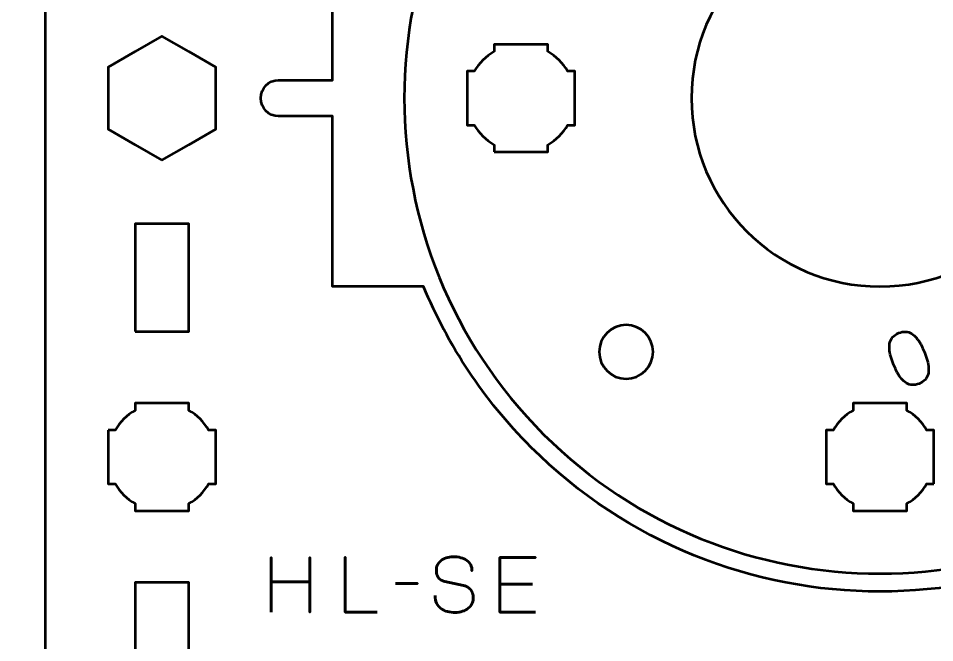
# Model space of a CAD drawing. Header units: centimetres. Extents: x -21 to 0, y -29.7 to 0.
# Drawn here: x -10.3 to -5.2, y -8.1 to -4.62 of the extents above; entities that cross this region are included whole.
import ezdxf

# ---------------------------------------------------------------- set-up
doc = ezdxf.new("R2010")
doc.units = ezdxf.units.CM
doc.header["$MEASUREMENT"] = 0
doc.layers.add('Layer 1', color=7, linetype='Continuous')

msp = doc.modelspace()

# ---------------------------------------------------------------- linework, layer by layer
at = {"layer": 'Layer 1', "lineweight": 53}
for points in [[(-9.65, -6.36222), (-9.35, -6.36222), (-9.35, -5.76222), (-9.65, -5.76222), (-9.65, -6.36222)], [(-9.65, -8.36222), (-9.35, -8.36222), (-9.35, -7.76222), (-9.65, -7.76222), (-9.65, -8.36222)]]:
    msp.add_lwpolyline(points, close=True, dxfattribs=at)
at = {"layer": 'Layer 1', "color": 1, "lineweight": 53}
msp.add_open_spline([(-21.00003, -29.19995), (-21.00003, -29.19995), (-21.00003, -2.89992), (-21.00003, -2.89992), (-21.00003, -2.89992), (-21.00003, -2.81709), (-20.93286, -2.74992), (-20.85003, -2.74992), (-20.85003, -2.74992), (-20.7672, -2.74992), (-20.70003, -2.68275), (-20.70003, -2.59992), (-20.70003, -2.59992), (-20.70003, -2.51709), (-20.7672, -2.44992), (-20.85003, -2.44992), (-20.85003, -2.44992), (-20.93286, -2.44992), (-21.00003, -2.38275), (-21.00003, -2.29992), (-21.00003, -2.29992), (-21.00003, -2.21709), (-20.93286, -2.14992), (-20.85003, -2.14992), (-20.85003, -2.14992), (-20.7672, -2.14992), (-20.70003, -2.08275), (-20.70003, -1.99992), (-20.70003, -1.99992), (-20.70003, -1.91709), (-20.7672, -1.84992), (-20.85003, -1.84992), (-20.85003, -1.84992), (-20.93286, -1.84992), (-21.00003, -1.78275), (-21.00003, -1.69992), (-21.00003, -1.69992), (-21.00003, -1.61709), (-20.93286, -1.54992), (-20.85003, -1.54992), (-20.85003, -1.54992), (-20.7672, -1.54992), (-20.70003, -1.48275), (-20.70003, -1.39992), (-20.70003, -1.39992), (-20.70003, -1.31709), (-20.7672, -1.24992), (-20.85003, -1.24992), (-20.85003, -1.24992), (-20.93286, -1.24992), (-21.00003, -1.18275), (-21.00003, -1.09992), (-21.00003, -1.09992), (-21.00003, -1.09992), (-21.00003, -0.49992), (-21.00003, -0.49992), (-21.00003, -0.49992), (-21.00003, -0.22295), (-20.77694, 0.00004), (-20.49994, 0.00004), (-20.49994, 0.00004), (-20.49994, 0.00004), (-0.50008, 0.00004), (-0.50008, 0.00004), (-0.50008, 0.00004), (-0.22294, 0.00004), (0.00002, -0.22295), (0.00002, -0.49992), (0.00002, -0.49992), (0.00002, -0.49992), (0.00002, -29.19995), (0.00002, -29.19995), (0.00002, -29.19995), (0.00002, -29.47695), (-0.22294, -29.70004), (-0.50008, -29.70004), (-0.50008, -29.70004), (-0.50008, -29.70004), (-20.49994, -29.70004), (-20.49994, -29.70004), (-20.49994, -29.70004), (-20.77694, -29.70004), (-21.00003, -29.47695), (-21.00003, -29.19995)], degree=3, knots=[0, 0, 0, 0, 0.047619, 0.047619, 0.047619, 0.047619, 0.0952381, 0.0952381, 0.0952381, 0.0952381, 0.1428571, 0.1428571, 0.1428571, 0.1428571, 0.1904762, 0.1904762, 0.1904762, 0.1904762, 0.2380952, 0.2380952, 0.2380952, 0.2380952, 0.2857143, 0.2857143, 0.2857143, 0.2857143, 0.3333333, 0.3333333, 0.3333333, 0.3333333, 0.3809524, 0.3809524, 0.3809524, 0.3809524, 0.4285714, 0.4285714, 0.4285714, 0.4285714, 0.4761905, 0.4761905, 0.4761905, 0.4761905, 0.5238095, 0.5238095, 0.5238095, 0.5238095, 0.5714286, 0.5714286, 0.5714286, 0.5714286, 0.6190476, 0.6190476, 0.6190476, 0.6190476, 0.6666667, 0.6666667, 0.6666667, 0.6666667, 0.7142857, 0.7142857, 0.7142857, 0.7142857, 0.7619048, 0.7619048, 0.7619048, 0.7619048, 0.8095238, 0.8095238, 0.8095238, 0.8095238, 0.8571429, 0.8571429, 0.8571429, 0.8571429, 0.9047619, 0.9047619, 0.9047619, 0.9047619, 0.952381, 0.952381, 0.952381, 0.952381, 1, 1, 1, 1], dxfattribs=at)
at = {"layer": 'Layer 1', "color": 3, "lineweight": 53}
for points, knots in [([(-10.15, -9.21222), (-10.15, -9.21222), (-10.15, -0.91222), (-10.15, -0.91222), (-10.15, -0.91222), (-10.15, -0.63613), (-9.92609, -0.41222), (-9.65, -0.41222), (-9.65, -0.41222), (-9.65, -0.41222), (-1.35, -0.41222), (-1.35, -0.41222), (-1.35, -0.41222), (-1.07391, -0.41222), (-0.85, -0.63613), (-0.85, -0.91222), (-0.85, -0.91222), (-0.85, -0.91222), (-0.85, -9.21222), (-0.85, -9.21222), (-0.85, -9.21222), (-0.85, -9.48831), (-1.07391, -9.71222), (-1.35, -9.71222), (-1.35, -9.71222), (-1.35, -9.71222), (-9.65, -9.71222), (-9.65, -9.71222), (-9.65, -9.71222), (-9.92609, -9.71222), (-10.15, -9.48831), (-10.15, -9.21222)], [0, 0, 0, 0, 0.125, 0.125, 0.125, 0.125, 0.25, 0.25, 0.25, 0.25, 0.375, 0.375, 0.375, 0.375, 0.5, 0.5, 0.5, 0.5, 0.625, 0.625, 0.625, 0.625, 0.75, 0.75, 0.75, 0.75, 0.875, 0.875, 0.875, 0.875, 1, 1, 1, 1]), ([(-8.04233, -4.01225), (-8.04233, -4.01225), (-8.54996, -4.01225), (-8.54996, -4.01225), (-8.54996, -4.01225), (-8.54996, -4.01225), (-8.54996, -4.96227), (-8.54996, -4.96227), (-8.54996, -4.96227), (-8.54996, -4.96227), (-8.85001, -4.96227), (-8.85001, -4.96227), (-8.85001, -4.96227), (-8.90522, -4.96227), (-8.95001, -5.00706), (-8.95001, -5.06227), (-8.95001, -5.06227), (-8.95001, -5.11748), (-8.90522, -5.16227), (-8.85001, -5.16227), (-8.85001, -5.16227), (-8.85001, -5.16227), (-8.54996, -5.16227), (-8.54996, -5.16227), (-8.54996, -5.16227), (-8.54996, -5.16227), (-8.54996, -6.11224), (-8.54996, -6.11224), (-8.54996, -6.11224), (-8.54996, -6.11224), (-8.04233, -6.11224), (-8.04233, -6.11224), (-8.04233, -6.11224), (-7.90815, -6.43763), (-7.709, -6.74254), (-7.44463, -7.00691), (-7.44463, -7.00691), (-6.37083, -8.0807), (-4.62917, -8.0807), (-3.55537, -7.00691), (-3.55537, -7.00691), (-2.48154, -5.93308), (-2.48154, -4.19142), (-3.55534, -3.11762), (-3.55534, -3.11762), (-4.62917, -2.0438), (-6.37083, -2.0438), (-7.44465, -3.11762), (-7.44465, -3.11762), (-7.70901, -3.38198), (-7.90814, -3.68686), (-8.04233, -4.01225)], [0, 0, 0, 0, 0.0769231, 0.0769231, 0.0769231, 0.0769231, 0.1538462, 0.1538462, 0.1538462, 0.1538462, 0.2307692, 0.2307692, 0.2307692, 0.2307692, 0.3076923, 0.3076923, 0.3076923, 0.3076923, 0.3846154, 0.3846154, 0.3846154, 0.3846154, 0.4615385, 0.4615385, 0.4615385, 0.4615385, 0.5384615, 0.5384615, 0.5384615, 0.5384615, 0.6153846, 0.6153846, 0.6153846, 0.6153846, 0.6923077, 0.6923077, 0.6923077, 0.6923077, 0.7692308, 0.7692308, 0.7692308, 0.7692308, 0.8461538, 0.8461538, 0.8461538, 0.8461538, 0.9230769, 0.9230769, 0.9230769, 0.9230769, 1, 1, 1, 1]), ([(-8.04233, -4.01225), (-8.04233, -4.01225), (-8.54996, -4.01225), (-8.54996, -4.01225), (-8.54996, -4.01225), (-8.54996, -4.01225), (-8.54996, -4.96227), (-8.54996, -4.96227), (-8.54996, -4.96227), (-8.54996, -4.96227), (-8.85001, -4.96227), (-8.85001, -4.96227), (-8.85001, -4.96227), (-8.90522, -4.96227), (-8.95001, -5.00706), (-8.95001, -5.06227), (-8.95001, -5.06227), (-8.95001, -5.11748), (-8.90522, -5.16227), (-8.85001, -5.16227), (-8.85001, -5.16227), (-8.85001, -5.16227), (-8.54996, -5.16227), (-8.54996, -5.16227), (-8.54996, -5.16227), (-8.54996, -5.16227), (-8.54996, -6.11224), (-8.54996, -6.11224), (-8.54996, -6.11224), (-8.54996, -6.11224), (-8.04233, -6.11224), (-8.04233, -6.11224), (-8.04233, -6.11224), (-7.90815, -6.43763), (-7.709, -6.74254), (-7.44463, -7.00691), (-7.44463, -7.00691), (-6.37083, -8.0807), (-4.62917, -8.0807), (-3.55537, -7.00691), (-3.55537, -7.00691), (-2.48154, -5.93308), (-2.48154, -4.19142), (-3.55534, -3.11762), (-3.55534, -3.11762), (-4.62917, -2.0438), (-6.37083, -2.0438), (-7.44465, -3.11762), (-7.44465, -3.11762), (-7.70901, -3.38198), (-7.90814, -3.68686), (-8.04233, -4.01225)], [0, 0, 0, 0, 0.0769231, 0.0769231, 0.0769231, 0.0769231, 0.1538462, 0.1538462, 0.1538462, 0.1538462, 0.2307692, 0.2307692, 0.2307692, 0.2307692, 0.3076923, 0.3076923, 0.3076923, 0.3076923, 0.3846154, 0.3846154, 0.3846154, 0.3846154, 0.4615385, 0.4615385, 0.4615385, 0.4615385, 0.5384615, 0.5384615, 0.5384615, 0.5384615, 0.6153846, 0.6153846, 0.6153846, 0.6153846, 0.6923077, 0.6923077, 0.6923077, 0.6923077, 0.7692308, 0.7692308, 0.7692308, 0.7692308, 0.8461538, 0.8461538, 0.8461538, 0.8461538, 0.9230769, 0.9230769, 0.9230769, 0.9230769, 1, 1, 1, 1]), ([(-7.3738, -3.18845), (-6.3391, -2.15375), (-4.66086, -2.15375), (-3.62613, -3.18848), (-3.62613, -3.18848), (-2.59143, -4.22318), (-2.59143, -5.90142), (-3.62613, -6.93612), (-3.62613, -6.93612), (-4.66086, -7.97084), (-6.3391, -7.97084), (-7.3738, -6.93614), (-7.3738, -6.93614), (-8.40853, -5.90142), (-8.40853, -4.22318), (-7.3738, -3.18845)], [0, 0, 0, 0, 0.25, 0.25, 0.25, 0.25, 0.5, 0.5, 0.5, 0.5, 0.75, 0.75, 0.75, 0.75, 1, 1, 1, 1])]:
    msp.add_open_spline(points, degree=3, knots=knots, dxfattribs=at)
at = {"layer": 'Layer 1', "lineweight": 53}
for points, knots in [([(-5.5, -4.01221), (-4.9202, -4.01221), (-4.44999, -4.48242), (-4.44999, -5.06222), (-4.44999, -5.06222), (-4.44999, -5.64202), (-4.9202, -6.11223), (-5.5, -6.11223), (-5.5, -6.11223), (-6.0798, -6.11223), (-6.55001, -5.64202), (-6.55001, -5.06222), (-6.55001, -5.06222), (-6.55001, -4.48242), (-6.0798, -4.01221), (-5.5, -4.01221)], [0, 0, 0, 0, 0.25, 0.25, 0.25, 0.25, 0.5, 0.5, 0.5, 0.5, 0.75, 0.75, 0.75, 0.75, 1, 1, 1, 1]), ([(-9.5, -5.40862), (-9.5, -5.40862), (-9.65001, -5.32202), (-9.65001, -5.32202), (-9.65001, -5.32202), (-9.65001, -5.32202), (-9.8, -5.23542), (-9.8, -5.23542), (-9.8, -5.23542), (-9.8, -5.23542), (-9.8, -5.06221), (-9.8, -5.06221), (-9.8, -5.06221), (-9.8, -5.06221), (-9.8, -4.889), (-9.8, -4.889), (-9.8, -4.889), (-9.8, -4.889), (-9.65001, -4.8024), (-9.65001, -4.8024), (-9.65001, -4.8024), (-9.65001, -4.8024), (-9.5, -4.7158), (-9.5, -4.7158), (-9.5, -4.7158), (-9.5, -4.7158), (-9.34999, -4.8024), (-9.34999, -4.8024), (-9.34999, -4.8024), (-9.34999, -4.8024), (-9.2, -4.889), (-9.2, -4.889), (-9.2, -4.889), (-9.2, -4.889), (-9.2, -5.06221), (-9.2, -5.06221), (-9.2, -5.06221), (-9.2, -5.06221), (-9.2, -5.23542), (-9.2, -5.23542), (-9.2, -5.23542), (-9.2, -5.23542), (-9.34999, -5.32202), (-9.34999, -5.32202), (-9.34999, -5.32202), (-9.34999, -5.32202), (-9.5, -5.40862), (-9.5, -5.40862)], [0, 0, 0, 0, 0.0833333, 0.0833333, 0.0833333, 0.0833333, 0.1666667, 0.1666667, 0.1666667, 0.1666667, 0.25, 0.25, 0.25, 0.25, 0.3333333, 0.3333333, 0.3333333, 0.3333333, 0.4166667, 0.4166667, 0.4166667, 0.4166667, 0.5, 0.5, 0.5, 0.5, 0.5833333, 0.5833333, 0.5833333, 0.5833333, 0.6666667, 0.6666667, 0.6666667, 0.6666667, 0.75, 0.75, 0.75, 0.75, 0.8333333, 0.8333333, 0.8333333, 0.8333333, 0.9166667, 0.9166667, 0.9166667, 0.9166667, 1, 1, 1, 1]), ([(-7.65002, -5.36226), (-7.65002, -5.36226), (-7.65002, -5.32206), (-7.65002, -5.32206), (-7.65002, -5.32206), (-7.69554, -5.29573), (-7.73347, -5.25777), (-7.7598, -5.21226), (-7.7598, -5.21226), (-7.7598, -5.21226), (-7.80002, -5.21226), (-7.80002, -5.21226), (-7.80002, -5.21226), (-7.80002, -5.21226), (-7.80002, -4.91226), (-7.80002, -4.91226), (-7.80002, -4.91226), (-7.80002, -4.91226), (-7.75983, -4.91226), (-7.75983, -4.91226), (-7.75983, -4.91226), (-7.7335, -4.86673), (-7.69555, -4.82874), (-7.65002, -4.80238), (-7.65002, -4.80238), (-7.65002, -4.80238), (-7.65002, -4.76226), (-7.65002, -4.76226), (-7.65002, -4.76226), (-7.65002, -4.76226), (-7.5046, -4.76226), (-7.5046, -4.76226), (-7.5046, -4.76226), (-7.5046, -4.76226), (-7.49995, -4.7622), (-7.49995, -4.7622), (-7.49995, -4.7622), (-7.49995, -4.7622), (-7.49531, -4.76226), (-7.49531, -4.76226), (-7.49531, -4.76226), (-7.49531, -4.76226), (-7.35002, -4.76226), (-7.35002, -4.76226), (-7.35002, -4.76226), (-7.35002, -4.76226), (-7.35002, -4.80233), (-7.35002, -4.80233), (-7.35002, -4.80233), (-7.30445, -4.82868), (-7.26644, -4.86668), (-7.24008, -4.91226), (-7.24008, -4.91226), (-7.24008, -4.91226), (-7.20002, -4.91226), (-7.20002, -4.91226), (-7.20002, -4.91226), (-7.20002, -4.91226), (-7.20002, -5.05554), (-7.20002, -5.05554), (-7.20002, -5.05554), (-7.20002, -5.05554), (-7.19994, -5.06221), (-7.19994, -5.06221), (-7.19994, -5.06221), (-7.19994, -5.06221), (-7.20002, -5.06889), (-7.20002, -5.06889), (-7.20002, -5.06889), (-7.20002, -5.06889), (-7.20002, -5.21226), (-7.20002, -5.21226), (-7.20002, -5.21226), (-7.20002, -5.21226), (-7.24012, -5.21226), (-7.24012, -5.21226), (-7.24012, -5.21226), (-7.26648, -5.2578), (-7.30447, -5.29578), (-7.35002, -5.32211), (-7.35002, -5.32211), (-7.35002, -5.32211), (-7.35002, -5.36226), (-7.35002, -5.36226), (-7.35002, -5.36226), (-7.35002, -5.36226), (-7.65002, -5.36226), (-7.65002, -5.36226)], [0, 0, 0, 0, 0.0454545, 0.0454545, 0.0454545, 0.0454545, 0.0909091, 0.0909091, 0.0909091, 0.0909091, 0.1363636, 0.1363636, 0.1363636, 0.1363636, 0.1818182, 0.1818182, 0.1818182, 0.1818182, 0.2272727, 0.2272727, 0.2272727, 0.2272727, 0.2727273, 0.2727273, 0.2727273, 0.2727273, 0.3181818, 0.3181818, 0.3181818, 0.3181818, 0.3636364, 0.3636364, 0.3636364, 0.3636364, 0.4090909, 0.4090909, 0.4090909, 0.4090909, 0.4545455, 0.4545455, 0.4545455, 0.4545455, 0.5, 0.5, 0.5, 0.5, 0.5454545, 0.5454545, 0.5454545, 0.5454545, 0.5909091, 0.5909091, 0.5909091, 0.5909091, 0.6363636, 0.6363636, 0.6363636, 0.6363636, 0.6818182, 0.6818182, 0.6818182, 0.6818182, 0.7272727, 0.7272727, 0.7272727, 0.7272727, 0.7727273, 0.7727273, 0.7727273, 0.7727273, 0.8181818, 0.8181818, 0.8181818, 0.8181818, 0.8636364, 0.8636364, 0.8636364, 0.8636364, 0.9090909, 0.9090909, 0.9090909, 0.9090909, 0.9545455, 0.9545455, 0.9545455, 0.9545455, 1, 1, 1, 1]), ([(-6.91421, -6.32649), (-6.83138, -6.32649), (-6.76421, -6.39366), (-6.76421, -6.47649), (-6.76421, -6.47649), (-6.76421, -6.55932), (-6.83138, -6.62649), (-6.91421, -6.62649), (-6.91421, -6.62649), (-6.99704, -6.62649), (-7.06421, -6.55932), (-7.06421, -6.47649), (-7.06421, -6.47649), (-7.06421, -6.39366), (-6.99704, -6.32649), (-6.91421, -6.32649)], [0, 0, 0, 0, 0.25, 0.25, 0.25, 0.25, 0.5, 0.5, 0.5, 0.5, 0.75, 0.75, 0.75, 0.75, 1, 1, 1, 1]), ([(-9.8, -6.91222), (-9.8, -6.91222), (-9.75985, -6.91222), (-9.75985, -6.91222), (-9.75985, -6.91222), (-9.7335, -6.86669), (-9.69553, -6.82872), (-9.65, -6.80237), (-9.65, -6.80237), (-9.65, -6.80237), (-9.65, -6.76222), (-9.65, -6.76222), (-9.65, -6.76222), (-9.65, -6.76222), (-9.5, -6.76222), (-9.5, -6.76222), (-9.5, -6.76222), (-9.5, -6.76222), (-9.35, -6.76222), (-9.35, -6.76222), (-9.35, -6.76222), (-9.35, -6.76222), (-9.35, -6.80237), (-9.35, -6.80237), (-9.35, -6.80237), (-9.30447, -6.82872), (-9.2665, -6.86669), (-9.24015, -6.91222), (-9.24015, -6.91222), (-9.24015, -6.91222), (-9.2, -6.91222), (-9.2, -6.91222), (-9.2, -6.91222), (-9.2, -6.91222), (-9.2, -7.06222), (-9.2, -7.06222), (-9.2, -7.06222), (-9.2, -7.06222), (-9.2, -7.21222), (-9.2, -7.21222), (-9.2, -7.21222), (-9.2, -7.21222), (-9.24015, -7.21222), (-9.24015, -7.21222), (-9.24015, -7.21222), (-9.2665, -7.25775), (-9.30447, -7.29572), (-9.35, -7.32207), (-9.35, -7.32207), (-9.35, -7.32207), (-9.35, -7.36222), (-9.35, -7.36222), (-9.35, -7.36222), (-9.35, -7.36222), (-9.5, -7.36222), (-9.5, -7.36222), (-9.5, -7.36222), (-9.5, -7.36222), (-9.65, -7.36222), (-9.65, -7.36222), (-9.65, -7.36222), (-9.65, -7.36222), (-9.65, -7.32207), (-9.65, -7.32207), (-9.65, -7.32207), (-9.69553, -7.29572), (-9.7335, -7.25775), (-9.75985, -7.21222), (-9.75985, -7.21222), (-9.75985, -7.21222), (-9.8, -7.21222), (-9.8, -7.21222), (-9.8, -7.21222), (-9.8, -7.21222), (-9.8, -7.06222), (-9.8, -7.06222), (-9.8, -7.06222), (-9.8, -7.06222), (-9.8, -6.91222), (-9.8, -6.91222)], [0, 0, 0, 0, 0.05, 0.05, 0.05, 0.05, 0.1, 0.1, 0.1, 0.1, 0.15, 0.15, 0.15, 0.15, 0.2, 0.2, 0.2, 0.2, 0.25, 0.25, 0.25, 0.25, 0.3, 0.3, 0.3, 0.3, 0.35, 0.35, 0.35, 0.35, 0.4, 0.4, 0.4, 0.4, 0.45, 0.45, 0.45, 0.45, 0.5, 0.5, 0.5, 0.5, 0.55, 0.55, 0.55, 0.55, 0.6, 0.6, 0.6, 0.6, 0.65, 0.65, 0.65, 0.65, 0.7, 0.7, 0.7, 0.7, 0.75, 0.75, 0.75, 0.75, 0.8, 0.8, 0.8, 0.8, 0.85, 0.85, 0.85, 0.85, 0.9, 0.9, 0.9, 0.9, 0.95, 0.95, 0.95, 0.95, 1, 1, 1, 1]), ([(-5.19995, -7.21227), (-5.19995, -7.21227), (-5.24015, -7.21227), (-5.24015, -7.21227), (-5.24015, -7.21227), (-5.26648, -7.25779), (-5.30444, -7.29572), (-5.34995, -7.32205), (-5.34995, -7.32205), (-5.34995, -7.32205), (-5.34995, -7.36227), (-5.34995, -7.36227), (-5.34995, -7.36227), (-5.34995, -7.36227), (-5.64995, -7.36227), (-5.64995, -7.36227), (-5.64995, -7.36227), (-5.64995, -7.36227), (-5.64995, -7.32208), (-5.64995, -7.32208), (-5.64995, -7.32208), (-5.69548, -7.29575), (-5.73347, -7.2578), (-5.75983, -7.21227), (-5.75983, -7.21227), (-5.75983, -7.21227), (-5.79995, -7.21227), (-5.79995, -7.21227), (-5.79995, -7.21227), (-5.79995, -7.21227), (-5.79995, -7.06685), (-5.79995, -7.06685), (-5.79995, -7.06685), (-5.79995, -7.06685), (-5.80001, -7.0622), (-5.80001, -7.0622), (-5.80001, -7.0622), (-5.80001, -7.0622), (-5.79995, -7.05756), (-5.79995, -7.05756), (-5.79995, -7.05756), (-5.79995, -7.05756), (-5.79995, -6.91227), (-5.79995, -6.91227), (-5.79995, -6.91227), (-5.79995, -6.91227), (-5.75988, -6.91227), (-5.75988, -6.91227), (-5.75988, -6.91227), (-5.73353, -6.8667), (-5.69553, -6.82869), (-5.64995, -6.80233), (-5.64995, -6.80233), (-5.64995, -6.80233), (-5.64995, -6.76227), (-5.64995, -6.76227), (-5.64995, -6.76227), (-5.64995, -6.76227), (-5.50667, -6.76227), (-5.50667, -6.76227), (-5.50667, -6.76227), (-5.50667, -6.76227), (-5.5, -6.76219), (-5.5, -6.76219), (-5.5, -6.76219), (-5.5, -6.76219), (-5.49332, -6.76227), (-5.49332, -6.76227), (-5.49332, -6.76227), (-5.49332, -6.76227), (-5.34995, -6.76227), (-5.34995, -6.76227), (-5.34995, -6.76227), (-5.34995, -6.76227), (-5.34995, -6.80237), (-5.34995, -6.80237), (-5.34995, -6.80237), (-5.30441, -6.82873), (-5.26643, -6.86672), (-5.2401, -6.91227), (-5.2401, -6.91227), (-5.2401, -6.91227), (-5.19995, -6.91227), (-5.19995, -6.91227), (-5.19995, -6.91227), (-5.19995, -6.91227), (-5.19995, -7.21227), (-5.19995, -7.21227)], [0, 0, 0, 0, 0.0454545, 0.0454545, 0.0454545, 0.0454545, 0.0909091, 0.0909091, 0.0909091, 0.0909091, 0.1363636, 0.1363636, 0.1363636, 0.1363636, 0.1818182, 0.1818182, 0.1818182, 0.1818182, 0.2272727, 0.2272727, 0.2272727, 0.2272727, 0.2727273, 0.2727273, 0.2727273, 0.2727273, 0.3181818, 0.3181818, 0.3181818, 0.3181818, 0.3636364, 0.3636364, 0.3636364, 0.3636364, 0.4090909, 0.4090909, 0.4090909, 0.4090909, 0.4545455, 0.4545455, 0.4545455, 0.4545455, 0.5, 0.5, 0.5, 0.5, 0.5454545, 0.5454545, 0.5454545, 0.5454545, 0.5909091, 0.5909091, 0.5909091, 0.5909091, 0.6363636, 0.6363636, 0.6363636, 0.6363636, 0.6818182, 0.6818182, 0.6818182, 0.6818182, 0.7272727, 0.7272727, 0.7272727, 0.7272727, 0.7727273, 0.7727273, 0.7727273, 0.7727273, 0.8181818, 0.8181818, 0.8181818, 0.8181818, 0.8636364, 0.8636364, 0.8636364, 0.8636364, 0.9090909, 0.9090909, 0.9090909, 0.9090909, 0.9545455, 0.9545455, 0.9545455, 0.9545455, 1, 1, 1, 1])]:
    msp.add_open_spline(points, degree=3, knots=knots, dxfattribs=at)
at = {"layer": 'Layer 1', "color": 5, "lineweight": 53}
for points, knots in [([(-5.28133, -6.6537), (-5.2676, -6.64811), (-5.25674, -6.64093), (-5.24884, -6.63225), (-5.24884, -6.63225), (-5.24086, -6.6235), (-5.23541, -6.61354), (-5.23235, -6.60227), (-5.23235, -6.60227), (-5.22935, -6.591), (-5.22833, -6.57874), (-5.22934, -6.56547), (-5.22934, -6.56547), (-5.23036, -6.5522), (-5.23292, -6.5382), (-5.23709, -6.52348), (-5.23709, -6.52348), (-5.2412, -6.5087), (-5.2465, -6.49356), (-5.25284, -6.47784), (-5.25284, -6.47784), (-5.25914, -6.46226), (-5.26585, -6.44767), (-5.27314, -6.43427), (-5.27314, -6.43427), (-5.28037, -6.4208), (-5.28823, -6.40895), (-5.29675, -6.39871), (-5.29675, -6.39871), (-5.30527, -6.3884), (-5.31451, -6.38028), (-5.32448, -6.37427), (-5.32448, -6.37427), (-5.33452, -6.36825), (-5.34542, -6.36485), (-5.35713, -6.36404), (-5.35713, -6.36404), (-5.3689, -6.36329), (-5.38169, -6.36566), (-5.39551, -6.37111), (-5.39551, -6.37111), (-5.40924, -6.37678), (-5.4201, -6.38395), (-5.42801, -6.3927), (-5.42801, -6.3927), (-5.43591, -6.40145), (-5.44144, -6.41143), (-5.44442, -6.42269), (-5.44442, -6.42269), (-5.44742, -6.43401), (-5.44844, -6.44628), (-5.44743, -6.45956), (-5.44743, -6.45956), (-5.44641, -6.47284), (-5.44386, -6.48682), (-5.43968, -6.50153), (-5.43968, -6.50153), (-5.43557, -6.51625), (-5.43035, -6.5314), (-5.42399, -6.54698), (-5.42399, -6.54698), (-5.41771, -6.56269), (-5.41092, -6.57728), (-5.40363, -6.59076), (-5.40363, -6.59076), (-5.39641, -6.60422), (-5.38854, -6.61615), (-5.38002, -6.62639), (-5.38002, -6.62639), (-5.37157, -6.63661), (-5.36226, -6.64474), (-5.35229, -6.65068), (-5.35229, -6.65068), (-5.34233, -6.6567), (-5.33142, -6.6601), (-5.31965, -6.66084), (-5.31965, -6.66084), (-5.30793, -6.66158), (-5.29514, -6.65922), (-5.28133, -6.6537)], [0, 0, 0, 0, 0.05, 0.05, 0.05, 0.05, 0.1, 0.1, 0.1, 0.1, 0.15, 0.15, 0.15, 0.15, 0.2, 0.2, 0.2, 0.2, 0.25, 0.25, 0.25, 0.25, 0.3, 0.3, 0.3, 0.3, 0.35, 0.35, 0.35, 0.35, 0.4, 0.4, 0.4, 0.4, 0.45, 0.45, 0.45, 0.45, 0.5, 0.5, 0.5, 0.5, 0.55, 0.55, 0.55, 0.55, 0.6, 0.6, 0.6, 0.6, 0.65, 0.65, 0.65, 0.65, 0.7, 0.7, 0.7, 0.7, 0.75, 0.75, 0.75, 0.75, 0.8, 0.8, 0.8, 0.8, 0.85, 0.85, 0.85, 0.85, 0.9, 0.9, 0.9, 0.9, 0.95, 0.95, 0.95, 0.95, 1, 1, 1, 1]), ([(-5.28133, -6.6537), (-5.2676, -6.64811), (-5.25674, -6.64093), (-5.24884, -6.63225), (-5.24884, -6.63225), (-5.24086, -6.6235), (-5.23541, -6.61354), (-5.23235, -6.60227), (-5.23235, -6.60227), (-5.22935, -6.591), (-5.22833, -6.57874), (-5.22934, -6.56547), (-5.22934, -6.56547), (-5.23036, -6.5522), (-5.23292, -6.5382), (-5.23709, -6.52348), (-5.23709, -6.52348), (-5.2412, -6.5087), (-5.2465, -6.49356), (-5.25284, -6.47784), (-5.25284, -6.47784), (-5.25914, -6.46226), (-5.26585, -6.44767), (-5.27314, -6.43427), (-5.27314, -6.43427), (-5.28037, -6.4208), (-5.28823, -6.40895), (-5.29675, -6.39871), (-5.29675, -6.39871), (-5.30527, -6.3884), (-5.31451, -6.38028), (-5.32448, -6.37427), (-5.32448, -6.37427), (-5.33452, -6.36825), (-5.34542, -6.36485), (-5.35713, -6.36404), (-5.35713, -6.36404), (-5.3689, -6.36329), (-5.38169, -6.36566), (-5.39551, -6.37111), (-5.39551, -6.37111), (-5.40924, -6.37678), (-5.4201, -6.38395), (-5.42801, -6.3927), (-5.42801, -6.3927), (-5.43591, -6.40145), (-5.44144, -6.41143), (-5.44442, -6.42269), (-5.44442, -6.42269), (-5.44742, -6.43401), (-5.44844, -6.44628), (-5.44743, -6.45956), (-5.44743, -6.45956), (-5.44641, -6.47284), (-5.44386, -6.48682), (-5.43968, -6.50153), (-5.43968, -6.50153), (-5.43557, -6.51625), (-5.43035, -6.5314), (-5.42399, -6.54698), (-5.42399, -6.54698), (-5.41771, -6.56269), (-5.41092, -6.57728), (-5.40363, -6.59076), (-5.40363, -6.59076), (-5.39641, -6.60422), (-5.38854, -6.61615), (-5.38002, -6.62639), (-5.38002, -6.62639), (-5.37157, -6.63661), (-5.36226, -6.64474), (-5.35229, -6.65068), (-5.35229, -6.65068), (-5.34233, -6.6567), (-5.33142, -6.6601), (-5.31965, -6.66084), (-5.31965, -6.66084), (-5.30793, -6.66158), (-5.29514, -6.65922), (-5.28133, -6.6537)], [0, 0, 0, 0, 0.05, 0.05, 0.05, 0.05, 0.1, 0.1, 0.1, 0.1, 0.15, 0.15, 0.15, 0.15, 0.2, 0.2, 0.2, 0.2, 0.25, 0.25, 0.25, 0.25, 0.3, 0.3, 0.3, 0.3, 0.35, 0.35, 0.35, 0.35, 0.4, 0.4, 0.4, 0.4, 0.45, 0.45, 0.45, 0.45, 0.5, 0.5, 0.5, 0.5, 0.55, 0.55, 0.55, 0.55, 0.6, 0.6, 0.6, 0.6, 0.65, 0.65, 0.65, 0.65, 0.7, 0.7, 0.7, 0.7, 0.75, 0.75, 0.75, 0.75, 0.8, 0.8, 0.8, 0.8, 0.85, 0.85, 0.85, 0.85, 0.9, 0.9, 0.9, 0.9, 0.95, 0.95, 0.95, 0.95, 1, 1, 1, 1]), ([(-8.89239, -7.92654), (-8.89239, -7.92654), (-8.89239, -7.75763), (-8.89239, -7.75763), (-8.89239, -7.75763), (-8.89239, -7.75763), (-8.67692, -7.75763), (-8.67692, -7.75763), (-8.67692, -7.75763), (-8.67692, -7.75763), (-8.67692, -7.92654), (-8.67692, -7.92654), (-8.67692, -7.92654), (-8.67692, -7.92654), (-8.67692, -7.62174), (-8.67692, -7.62174), (-8.67692, -7.62174), (-8.67692, -7.62174), (-8.67692, -7.75763), (-8.67692, -7.75763), (-8.67692, -7.75763), (-8.67692, -7.75763), (-8.89239, -7.75763), (-8.89239, -7.75763), (-8.89239, -7.75763), (-8.89239, -7.75763), (-8.89239, -7.62174), (-8.89239, -7.62174), (-8.89239, -7.62174), (-8.89239, -7.62174), (-8.89239, -7.92654), (-8.89239, -7.92654)], [0, 0, 0, 0, 0.125, 0.125, 0.125, 0.125, 0.25, 0.25, 0.25, 0.25, 0.375, 0.375, 0.375, 0.375, 0.5, 0.5, 0.5, 0.5, 0.625, 0.625, 0.625, 0.625, 0.75, 0.75, 0.75, 0.75, 0.875, 0.875, 0.875, 0.875, 1, 1, 1, 1]), ([(-8.301, -7.92654), (-8.301, -7.92654), (-8.47922, -7.92654), (-8.47922, -7.92654), (-8.47922, -7.92654), (-8.47922, -7.92654), (-8.47922, -7.62132), (-8.47922, -7.62132), (-8.47922, -7.62132), (-8.47922, -7.62132), (-8.47922, -7.92654), (-8.47922, -7.92654), (-8.47922, -7.92654), (-8.47922, -7.92654), (-8.301, -7.92654), (-8.301, -7.92654)], [0, 0, 0, 0, 0.25, 0.25, 0.25, 0.25, 0.5, 0.5, 0.5, 0.5, 0.75, 0.75, 0.75, 0.75, 1, 1, 1, 1]), ([(-7.97885, -7.83425), (-7.97871, -7.85112), (-7.97575, -7.86558), (-7.96982, -7.87765), (-7.96982, -7.87765), (-7.96396, -7.88964), (-7.95578, -7.89945), (-7.94548, -7.90707), (-7.94548, -7.90707), (-7.93511, -7.91462), (-7.92318, -7.92019), (-7.90971, -7.92379), (-7.90971, -7.92379), (-7.8963, -7.92732), (-7.88191, -7.92908), (-7.86667, -7.92908), (-7.86667, -7.92908), (-7.85129, -7.92901), (-7.83746, -7.92675), (-7.82511, -7.92245), (-7.82511, -7.92245), (-7.81283, -7.91814), (-7.80232, -7.91236), (-7.7935, -7.90509), (-7.7935, -7.90509), (-7.78475, -7.89782), (-7.77798, -7.88971), (-7.77318, -7.88068), (-7.77318, -7.88068), (-7.76838, -7.87165), (-7.76584, -7.86241), (-7.76549, -7.85288), (-7.76549, -7.85288), (-7.76507, -7.84039), (-7.7669, -7.82896), (-7.77092, -7.81866), (-7.77092, -7.81866), (-7.77495, -7.80836), (-7.78116, -7.79975), (-7.78955, -7.7927), (-7.78955, -7.7927), (-7.79788, -7.78564), (-7.80839, -7.7807), (-7.82095, -7.77795), (-7.82095, -7.77795), (-7.82095, -7.77795), (-7.92466, -7.75551), (-7.92466, -7.75551), (-7.92466, -7.75551), (-7.9344, -7.75347), (-7.9428, -7.75001), (-7.94971, -7.74521), (-7.94971, -7.74521), (-7.95663, -7.74035), (-7.96199, -7.73364), (-7.96566, -7.72503), (-7.96566, -7.72503), (-7.96933, -7.7165), (-7.97123, -7.70563), (-7.97123, -7.69244), (-7.97123, -7.69244), (-7.97123, -7.68242), (-7.96918, -7.67297), (-7.96502, -7.66408), (-7.96502, -7.66408), (-7.96093, -7.65519), (-7.95486, -7.64735), (-7.94689, -7.64044), (-7.94689, -7.64044), (-7.93892, -7.6336), (-7.92904, -7.62823), (-7.91733, -7.62435), (-7.91733, -7.62435), (-7.90554, -7.6204), (-7.89207, -7.61843), (-7.87683, -7.61836), (-7.87683, -7.61836), (-7.86152, -7.61836), (-7.84748, -7.62012), (-7.83464, -7.62365), (-7.83464, -7.62365), (-7.82187, -7.62718), (-7.81079, -7.63226), (-7.80148, -7.63903), (-7.80148, -7.63903), (-7.79216, -7.6458), (-7.78497, -7.65413), (-7.78003, -7.66386), (-7.78003, -7.66386), (-7.77509, -7.67367), (-7.77276, -7.68489), (-7.77311, -7.69752), (-7.77311, -7.69752), (-7.77276, -7.68489), (-7.77509, -7.67367), (-7.78003, -7.66386), (-7.78003, -7.66386), (-7.78497, -7.65413), (-7.79216, -7.6458), (-7.80148, -7.63903), (-7.80148, -7.63903), (-7.81079, -7.63226), (-7.82187, -7.62718), (-7.83464, -7.62365), (-7.83464, -7.62365), (-7.84748, -7.62012), (-7.86152, -7.61836), (-7.87683, -7.61836), (-7.87683, -7.61836), (-7.89207, -7.61843), (-7.90554, -7.6204), (-7.91733, -7.62435), (-7.91733, -7.62435), (-7.92904, -7.62823), (-7.93892, -7.6336), (-7.94689, -7.64044), (-7.94689, -7.64044), (-7.95486, -7.64735), (-7.96093, -7.65519), (-7.96502, -7.66408), (-7.96502, -7.66408), (-7.96918, -7.67297), (-7.97123, -7.68242), (-7.97123, -7.69244), (-7.97123, -7.69244), (-7.97123, -7.70563), (-7.9694, -7.7165), (-7.96587, -7.72496), (-7.96587, -7.72496), (-7.96227, -7.7335), (-7.95698, -7.74013), (-7.95006, -7.745), (-7.95006, -7.745), (-7.94315, -7.7498), (-7.93468, -7.75333), (-7.92466, -7.75551), (-7.92466, -7.75551), (-7.92466, -7.75551), (-7.82095, -7.77795), (-7.82095, -7.77795), (-7.82095, -7.77795), (-7.80811, -7.7807), (-7.79752, -7.78564), (-7.7892, -7.7927), (-7.7892, -7.7927), (-7.7808, -7.79975), (-7.77466, -7.80836), (-7.77071, -7.81866), (-7.77071, -7.81866), (-7.76683, -7.82896), (-7.76507, -7.84039), (-7.76549, -7.85288), (-7.76549, -7.85288), (-7.76584, -7.86241), (-7.76838, -7.87165), (-7.77318, -7.88068), (-7.77318, -7.88068), (-7.77798, -7.88971), (-7.78475, -7.89782), (-7.7935, -7.90509), (-7.7935, -7.90509), (-7.80232, -7.91236), (-7.81283, -7.91814), (-7.82511, -7.92245), (-7.82511, -7.92245), (-7.83746, -7.92675), (-7.85129, -7.92901), (-7.86667, -7.92908), (-7.86667, -7.92908), (-7.88191, -7.92908), (-7.8963, -7.92732), (-7.90971, -7.92379), (-7.90971, -7.92379), (-7.92318, -7.92019), (-7.93511, -7.91462), (-7.94548, -7.90707), (-7.94548, -7.90707), (-7.95578, -7.89945), (-7.96396, -7.88964), (-7.96982, -7.87765), (-7.96982, -7.87765), (-7.97575, -7.86558), (-7.97871, -7.85112), (-7.97885, -7.83425)], [0, 0, 0, 0, 0.0217391, 0.0217391, 0.0217391, 0.0217391, 0.0434783, 0.0434783, 0.0434783, 0.0434783, 0.0652174, 0.0652174, 0.0652174, 0.0652174, 0.0869565, 0.0869565, 0.0869565, 0.0869565, 0.1086957, 0.1086957, 0.1086957, 0.1086957, 0.1304348, 0.1304348, 0.1304348, 0.1304348, 0.1521739, 0.1521739, 0.1521739, 0.1521739, 0.173913, 0.173913, 0.173913, 0.173913, 0.1956522, 0.1956522, 0.1956522, 0.1956522, 0.2173913, 0.2173913, 0.2173913, 0.2173913, 0.2391304, 0.2391304, 0.2391304, 0.2391304, 0.2608696, 0.2608696, 0.2608696, 0.2608696, 0.2826087, 0.2826087, 0.2826087, 0.2826087, 0.3043478, 0.3043478, 0.3043478, 0.3043478, 0.326087, 0.326087, 0.326087, 0.326087, 0.3478261, 0.3478261, 0.3478261, 0.3478261, 0.3695652, 0.3695652, 0.3695652, 0.3695652, 0.3913043, 0.3913043, 0.3913043, 0.3913043, 0.4130435, 0.4130435, 0.4130435, 0.4130435, 0.4347826, 0.4347826, 0.4347826, 0.4347826, 0.4565217, 0.4565217, 0.4565217, 0.4565217, 0.4782609, 0.4782609, 0.4782609, 0.4782609, 0.5, 0.5, 0.5, 0.5, 0.5217391, 0.5217391, 0.5217391, 0.5217391, 0.5434783, 0.5434783, 0.5434783, 0.5434783, 0.5652174, 0.5652174, 0.5652174, 0.5652174, 0.5869565, 0.5869565, 0.5869565, 0.5869565, 0.6086957, 0.6086957, 0.6086957, 0.6086957, 0.6304348, 0.6304348, 0.6304348, 0.6304348, 0.6521739, 0.6521739, 0.6521739, 0.6521739, 0.673913, 0.673913, 0.673913, 0.673913, 0.6956522, 0.6956522, 0.6956522, 0.6956522, 0.7173913, 0.7173913, 0.7173913, 0.7173913, 0.7391304, 0.7391304, 0.7391304, 0.7391304, 0.7608696, 0.7608696, 0.7608696, 0.7608696, 0.7826087, 0.7826087, 0.7826087, 0.7826087, 0.8043478, 0.8043478, 0.8043478, 0.8043478, 0.826087, 0.826087, 0.826087, 0.826087, 0.8478261, 0.8478261, 0.8478261, 0.8478261, 0.8695652, 0.8695652, 0.8695652, 0.8695652, 0.8913043, 0.8913043, 0.8913043, 0.8913043, 0.9130435, 0.9130435, 0.9130435, 0.9130435, 0.9347826, 0.9347826, 0.9347826, 0.9347826, 0.9565217, 0.9565217, 0.9565217, 0.9565217, 0.9782609, 0.9782609, 0.9782609, 0.9782609, 1, 1, 1, 1]), ([(-7.41963, -7.92654), (-7.41963, -7.92654), (-7.6169, -7.92654), (-7.6169, -7.92654), (-7.6169, -7.92654), (-7.6169, -7.92654), (-7.6169, -7.62301), (-7.6169, -7.62301), (-7.6169, -7.62301), (-7.6169, -7.62301), (-7.41963, -7.62301), (-7.41963, -7.62301), (-7.41963, -7.62301), (-7.41963, -7.62301), (-7.6169, -7.62301), (-7.6169, -7.62301), (-7.6169, -7.62301), (-7.6169, -7.62301), (-7.6169, -7.92654), (-7.6169, -7.92654), (-7.6169, -7.92654), (-7.6169, -7.92654), (-7.41963, -7.92654), (-7.41963, -7.92654)], [0, 0, 0, 0, 0.1666667, 0.1666667, 0.1666667, 0.1666667, 0.3333333, 0.3333333, 0.3333333, 0.3333333, 0.5, 0.5, 0.5, 0.5, 0.6666667, 0.6666667, 0.6666667, 0.6666667, 0.8333333, 0.8333333, 0.8333333, 0.8333333, 1, 1, 1, 1]), ([(-8.19898, -7.76694), (-8.19898, -7.76694), (-8.07579, -7.76694), (-8.07579, -7.76694), (-8.07579, -7.76694), (-8.07579, -7.76694), (-8.19898, -7.76694), (-8.19898, -7.76694)], [0, 0, 0, 0, 0.5, 0.5, 0.5, 0.5, 1, 1, 1, 1]), ([(-7.43656, -7.77033), (-7.43656, -7.77033), (-7.6169, -7.77033), (-7.6169, -7.77033), (-7.6169, -7.77033), (-7.6169, -7.77033), (-7.43656, -7.77033), (-7.43656, -7.77033)], [0, 0, 0, 0, 0.5, 0.5, 0.5, 0.5, 1, 1, 1, 1])]:
    msp.add_open_spline(points, degree=3, knots=knots, dxfattribs=at)

doc.saveas('drawing.dxf')
